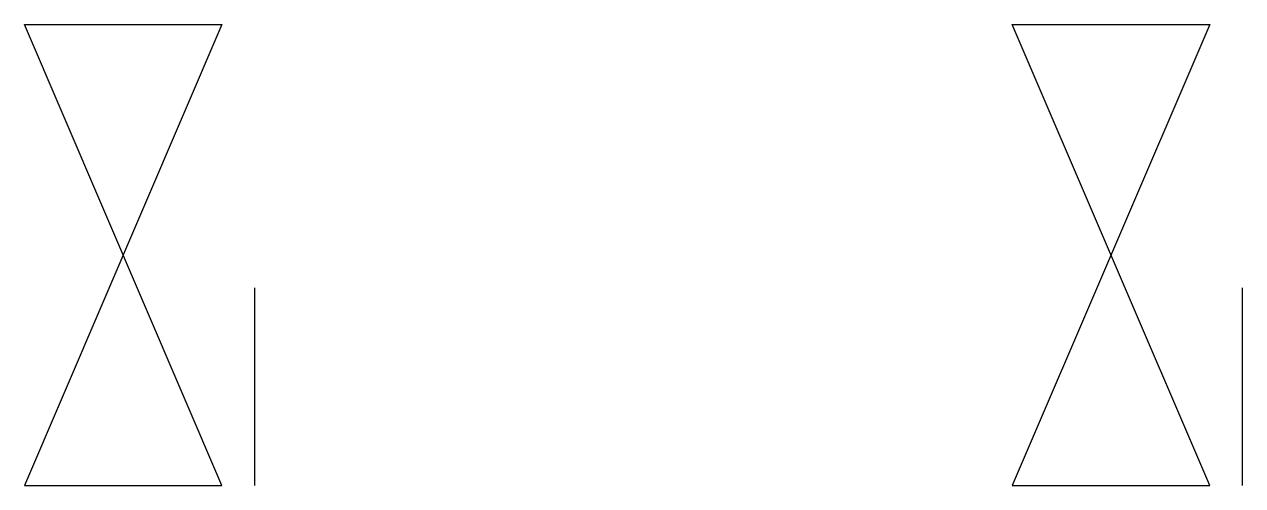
# Model space of a CAD drawing. Header units: millimetres. Extents: x 0 to 18.5, y 0 to 7.
import ezdxf

# ---------------------------------------------------------------- set-up
doc = ezdxf.new("R2010")
doc.units = ezdxf.units.MM

# ---------------------------------------------------------------- blocks, each defined once
blk = doc.blocks.new('16')
at = {"color": 7}
blk.add_line((3.5, 0), (3.5, 3), dxfattribs=at)
at = {"color": 1}
blk.add_lwpolyline([(0, 0), (3, 0), (0, 7), (3, 7), (0, 0)], close=True, dxfattribs=at)

msp = doc.modelspace()

# ---------------------------------------------------------------- block references
for p in [(0, 0), (15, 0)]:
    msp.add_blockref('16', p)

doc.saveas('drawing.dxf')
